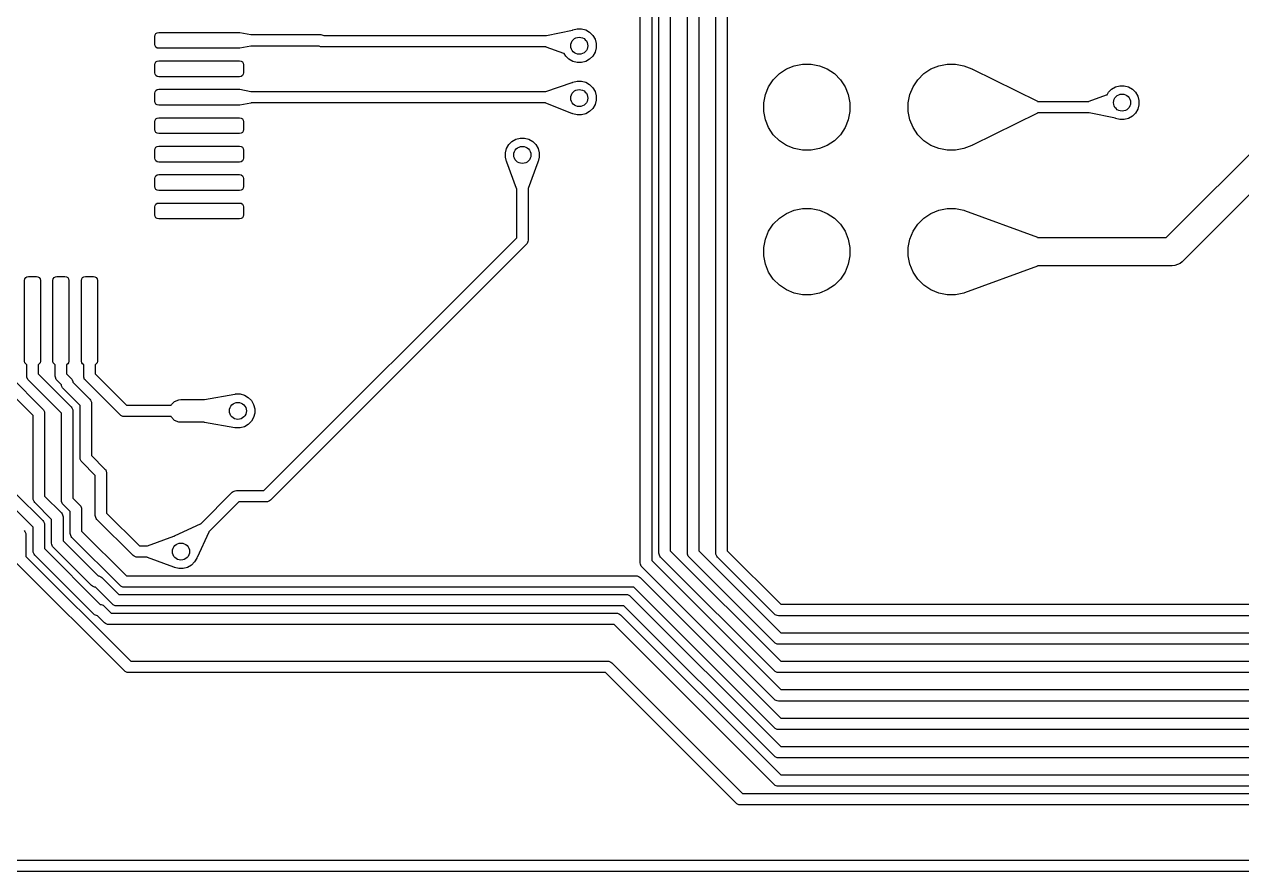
# Model space of a CAD drawing. Header units: inches. Extents: x 2.77 to 6.15, y -3.57 to -1.68.
# Drawn here: x 4.419 to 5.262, y -3.567 to -2.98 of the extents above; entities that cross this region are included whole.
import ezdxf

# ---------------------------------------------------------------- set-up
doc = ezdxf.new("R2010")
doc.units = ezdxf.units.IN
doc.header["$MEASUREMENT"] = 0
doc.layers.add('F.Cu', color=13, linetype='CONTINUOUS', true_color=0xc83434)

msp = doc.modelspace()

# ---------------------------------------------------------------- linework, layer by layer
at = {"layer": 'F.Cu', "linetype": 'CONTINUOUS'}
for p, q in [((4.90551, -2.79528), (4.90551, -3.34483)), ((4.89764, -3.34646), (4.89764, -2.79691)), ((4.87795, -3.34646), (4.87795, -2.83628)), ((4.88583, -2.83465), (4.88583, -3.34483)), ((4.86614, -2.85433), (4.86614, -3.34483)), ((4.85827, -3.34646), (4.85827, -2.85596)), ((4.84539, -3.35327), (4.84539, -2.90214)), ((4.85327, -2.90051), (4.85327, -3.35164)), ((4.50945, -2.98878), (4.50966, -2.98772)), ((4.50945, -2.99429), (4.50945, -2.98878)), ((4.50966, -2.98772), (4.51026, -2.98683)), ((4.51026, -2.98683), (4.51115, -2.98623)), ((4.51115, -2.98623), (4.5122, -2.98602)), ((4.5122, -2.98602), (4.56811, -2.98602)), ((4.56811, -2.98602), (4.56823, -2.98605)), ((4.56823, -2.98605), (4.56824, -2.98605)), ((4.56824, -2.98605), (4.56825, -2.98605)), ((4.56825, -2.98605), (4.57591, -2.98751)), ((4.57591, -2.98751), (4.57608, -2.98758)), ((4.57608, -2.98758), (4.57611, -2.9876)), ((4.57611, -2.9876), (4.62433, -2.9876)), ((4.62433, -2.9876), (4.6251, -2.98767)), ((4.6251, -2.98767), (4.62634, -2.98819)), ((4.62634, -2.98819), (4.78029, -2.98819)), ((4.78029, -2.98819), (4.78043, -2.98811)), ((4.78043, -2.98811), (4.79856, -2.9844)), ((4.79856, -2.9844), (4.79863, -2.98436)), ((4.79863, -2.98436), (4.80161, -2.98357)), ((4.80161, -2.98357), (4.80469, -2.98357)), ((4.80469, -2.98357), (4.80767, -2.98436)), ((4.80767, -2.98436), (4.81034, -2.98591)), ((4.81034, -2.98591), (4.81252, -2.98809)), ((4.81252, -2.98809), (4.81406, -2.99076)), ((4.50966, -2.99535), (4.50945, -2.99429)), ((4.51026, -2.99624), (4.50966, -2.99535)), ((4.51115, -2.99684), (4.51026, -2.99624)), ((4.5122, -2.99705), (4.51115, -2.99684)), ((4.56811, -2.99705), (4.5122, -2.99705)), ((4.56823, -2.99702), (4.56811, -2.99705)), ((4.56824, -2.99702), (4.56823, -2.99702)), ((4.57594, -2.99556), (4.56824, -2.99702)), ((4.57606, -2.99551), (4.57594, -2.99556)), ((4.5761, -2.99549), (4.57606, -2.99551)), ((4.57612, -2.99547), (4.5761, -2.99549)), ((4.62291, -2.99547), (4.57612, -2.99547)), ((4.62311, -2.99556), (4.62291, -2.99547)), ((4.62415, -2.99599), (4.62311, -2.99556)), ((4.62492, -2.99606), (4.62415, -2.99599)), ((4.78024, -2.99606), (4.62492, -2.99606)), ((4.78036, -2.99617), (4.78024, -2.99606)), ((4.79246, -3.0007), (4.78036, -2.99617)), ((4.81406, -2.99076), (4.81486, -2.99373)), ((4.81486, -2.99682), (4.81406, -2.9998)), ((4.81486, -2.99373), (4.81486, -2.99682)), ((4.50966, -3.00741), (4.51026, -3.00652)), ((4.51026, -3.00652), (4.51115, -3.00592)), ((4.51115, -3.00592), (4.5122, -3.00571)), ((4.5122, -3.00571), (4.56811, -3.00571)), ((4.56811, -3.00571), (4.56916, -3.00592)), ((4.56916, -3.00592), (4.57006, -3.00652)), ((4.57006, -3.00652), (4.57066, -3.00741)), ((4.79257, -3.00072), (4.79246, -3.0007)), ((4.79274, -3.00067), (4.79257, -3.00072)), ((4.79378, -3.00247), (4.79274, -3.00067)), ((4.79596, -3.00465), (4.79378, -3.00247)), ((4.79863, -3.00619), (4.79596, -3.00465)), ((4.80161, -3.00699), (4.79863, -3.00619)), ((4.80469, -3.00699), (4.80161, -3.00699)), ((4.80767, -3.00619), (4.80469, -3.00699)), ((4.81034, -3.00465), (4.80767, -3.00619)), ((4.81252, -3.00247), (4.81034, -3.00465)), ((4.81406, -2.9998), (4.81252, -3.00247)), ((4.50945, -3.00846), (4.50966, -3.00741)), ((4.50945, -3.01398), (4.50945, -3.00846)), ((4.50966, -3.01503), (4.50945, -3.01398)), ((4.51026, -3.01593), (4.50966, -3.01503)), ((4.57066, -3.01503), (4.57006, -3.01593)), ((4.57066, -3.00741), (4.57087, -3.00846)), ((4.57087, -3.01398), (4.57066, -3.01503)), ((4.57087, -3.00846), (4.57087, -3.01398)), ((4.93744, -3.01876), (4.9416, -3.0146)), ((4.9416, -3.0146), (4.94649, -3.01134)), ((4.94649, -3.01134), (4.95192, -3.00909)), ((4.95192, -3.00909), (4.95769, -3.00794)), ((4.95769, -3.00794), (4.96357, -3.00794)), ((4.96357, -3.00794), (4.96934, -3.00909)), ((4.96934, -3.00909), (4.97477, -3.01134)), ((4.97477, -3.01134), (4.97966, -3.0146)), ((4.97966, -3.0146), (4.98382, -3.01876)), ((5.03744, -3.01876), (5.0416, -3.0146)), ((5.0416, -3.0146), (5.04649, -3.01134)), ((5.04649, -3.01134), (5.05192, -3.00909)), ((5.05192, -3.00909), (5.05769, -3.00794)), ((5.05769, -3.00794), (5.06357, -3.00794)), ((5.06357, -3.00794), (5.06934, -3.00909)), ((5.06934, -3.00909), (5.07477, -3.01134)), ((5.07477, -3.01134), (5.07505, -3.01152)), ((5.07505, -3.01152), (5.07517, -3.01153)), ((5.07517, -3.01153), (5.12023, -3.03373)), ((4.51115, -3.01652), (4.51026, -3.01593)), ((4.5122, -3.01673), (4.51115, -3.01652)), ((4.56811, -3.01673), (4.5122, -3.01673)), ((4.56916, -3.01652), (4.56811, -3.01673)), ((4.57006, -3.01593), (4.56916, -3.01652)), ((4.77999, -3.02685), (4.79815, -3.02075)), ((4.79815, -3.02075), (4.79833, -3.02072)), ((4.79833, -3.02072), (4.79838, -3.02073)), ((4.79838, -3.02073), (4.79863, -3.02058)), ((4.79863, -3.02058), (4.80161, -3.01979)), ((4.80161, -3.01979), (4.80469, -3.01979)), ((4.80469, -3.01979), (4.80767, -3.02058)), ((4.80767, -3.02058), (4.81034, -3.02213)), ((4.81034, -3.02213), (4.81252, -3.02431)), ((4.93192, -3.02909), (4.93417, -3.02365)), ((4.93417, -3.02365), (4.93744, -3.01876)), ((4.98382, -3.01876), (4.98709, -3.02365)), ((4.98709, -3.02365), (4.98934, -3.02909)), ((5.03192, -3.02909), (5.03417, -3.02365)), ((5.03417, -3.02365), (5.03744, -3.01876)), ((5.17155, -3.02528), (5.17422, -3.02373)), ((5.17422, -3.02373), (5.1772, -3.02294)), ((5.1772, -3.02294), (5.18028, -3.02294)), ((5.18028, -3.02294), (5.18326, -3.02373)), ((5.18326, -3.02373), (5.18593, -3.02528)), ((4.50945, -3.02815), (4.50966, -3.02709)), ((4.50945, -3.03366), (4.50945, -3.02815)), ((4.50966, -3.02709), (4.51026, -3.0262)), ((4.51026, -3.0262), (4.51115, -3.0256)), ((4.51115, -3.0256), (4.5122, -3.02539)), ((4.5122, -3.02539), (4.56811, -3.02539)), ((4.56811, -3.02539), (4.56819, -3.02541)), ((4.56819, -3.02541), (4.5682, -3.02541)), ((4.5682, -3.02541), (4.576, -3.0269)), ((4.576, -3.0269), (4.57611, -3.02697)), ((4.57611, -3.02697), (4.77983, -3.02697)), ((4.77983, -3.02697), (4.77989, -3.0269)), ((4.77989, -3.0269), (4.7799, -3.02689)), ((4.7799, -3.02689), (4.77995, -3.02686)), ((4.77995, -3.02686), (4.77996, -3.02686)), ((4.77996, -3.02686), (4.77999, -3.02685)), ((4.77996, -3.02686), (4.77996, -3.02686)), ((4.81252, -3.02431), (4.81406, -3.02698)), ((4.81406, -3.02698), (4.81486, -3.02995)), ((4.81486, -3.02995), (4.81486, -3.03304)), ((4.93077, -3.03485), (4.93192, -3.02909)), ((4.98934, -3.02909), (4.99049, -3.03485)), ((5.03077, -3.03485), (5.03192, -3.02909)), ((5.15595, -3.03375), (5.16805, -3.02922)), ((5.16805, -3.02922), (5.16834, -3.02923)), ((5.16834, -3.02923), (5.16937, -3.02746)), ((5.16937, -3.02746), (5.17155, -3.02528)), ((5.18593, -3.02528), (5.18811, -3.02746)), ((5.18811, -3.02746), (5.18965, -3.03013)), ((5.18965, -3.03013), (5.19045, -3.0331)), ((5.20931, -3.12795), (5.30669, -3.03057)), ((4.50966, -3.03472), (4.50945, -3.03366)), ((4.51026, -3.03561), (4.50966, -3.03472)), ((4.51115, -3.03621), (4.51026, -3.03561)), ((4.5122, -3.03642), (4.51115, -3.03621)), ((4.56811, -3.03642), (4.5122, -3.03642)), ((4.56819, -3.0364), (4.56811, -3.03642)), ((4.5682, -3.0364), (4.56819, -3.0364)), ((4.576, -3.03491), (4.5682, -3.0364)), ((4.57614, -3.03484), (4.576, -3.03491)), ((4.7798, -3.03484), (4.57614, -3.03484)), ((4.77985, -3.03489), (4.7798, -3.03484)), ((4.78, -3.03499), (4.77985, -3.03489)), ((4.79812, -3.04221), (4.78, -3.03499)), ((4.81252, -3.03869), (4.81034, -3.04087)), ((4.81406, -3.03602), (4.81252, -3.03869)), ((4.81486, -3.03304), (4.81406, -3.03602)), ((4.93077, -3.04074), (4.93077, -3.03485)), ((4.93192, -3.0465), (4.93077, -3.04074)), ((4.99049, -3.04074), (4.98934, -3.0465)), ((4.99049, -3.03485), (4.99049, -3.04074)), ((5.03077, -3.04074), (5.03077, -3.03485)), ((5.03192, -3.0465), (5.03077, -3.04074)), ((5.12023, -3.03373), (5.12034, -3.03386)), ((5.12034, -3.03386), (5.15578, -3.03386)), ((5.15578, -3.03385), (5.15595, -3.03375)), ((5.15578, -3.03386), (5.15578, -3.03385)), ((5.18965, -3.03917), (5.18811, -3.04184)), ((5.19045, -3.03619), (5.18965, -3.03917)), ((5.19045, -3.0331), (5.19045, -3.03619)), ((4.50945, -3.04783), (4.50966, -3.04678)), ((4.50945, -3.05335), (4.50945, -3.04783)), ((4.50966, -3.04678), (4.51026, -3.04589)), ((4.51026, -3.04589), (4.51115, -3.04529)), ((4.51115, -3.04529), (4.5122, -3.04508)), ((4.5122, -3.04508), (4.56811, -3.04508)), ((4.56811, -3.04508), (4.56916, -3.04529)), ((4.56916, -3.04529), (4.57006, -3.04589)), ((4.57006, -3.04589), (4.57066, -3.04678)), ((4.57066, -3.04678), (4.57087, -3.04783)), ((4.57087, -3.04783), (4.57087, -3.05335)), ((4.7983, -3.04224), (4.79812, -3.04221)), ((4.79833, -3.04224), (4.7983, -3.04224)), ((4.79863, -3.04241), (4.79833, -3.04224)), ((4.80161, -3.04321), (4.79863, -3.04241)), ((4.80469, -3.04321), (4.80161, -3.04321)), ((4.80767, -3.04241), (4.80469, -3.04321)), ((4.81034, -3.04087), (4.80767, -3.04241)), ((4.93417, -3.05194), (4.93192, -3.0465)), ((4.98934, -3.0465), (4.98709, -3.05194)), ((5.03417, -3.05194), (5.03192, -3.0465)), ((5.12023, -3.04186), (5.07517, -3.06406)), ((5.12035, -3.04177), (5.12023, -3.04186)), ((5.12037, -3.04173), (5.12035, -3.04177)), ((5.15591, -3.04173), (5.12037, -3.04173)), ((5.15602, -3.04181), (5.15591, -3.04173)), ((5.17415, -3.04552), (5.15602, -3.04181)), ((5.17422, -3.04556), (5.17415, -3.04552)), ((5.1772, -3.04636), (5.17422, -3.04556)), ((5.17826, -3.04636), (5.1772, -3.04636)), ((5.17828, -3.04636), (5.17826, -3.04636)), ((5.1783, -3.04636), (5.17828, -3.04636)), ((5.18028, -3.04636), (5.1783, -3.04636)), ((5.18326, -3.04556), (5.18028, -3.04636)), ((5.18593, -3.04402), (5.18326, -3.04556)), ((5.18811, -3.04184), (5.18593, -3.04402)), ((5.3235, -3.04161), (5.22035, -3.14475)), ((4.50966, -3.0544), (4.50945, -3.05335)), ((4.51026, -3.0553), (4.50966, -3.0544)), ((4.51115, -3.05589), (4.51026, -3.0553)), ((4.5122, -3.0561), (4.51115, -3.05589)), ((4.56811, -3.0561), (4.5122, -3.0561)), ((4.56916, -3.05589), (4.56811, -3.0561)), ((4.57006, -3.0553), (4.56916, -3.05589)), ((4.57066, -3.0544), (4.57006, -3.0553)), ((4.57087, -3.05335), (4.57066, -3.0544)), ((4.93744, -3.05683), (4.93417, -3.05194)), ((4.9416, -3.06099), (4.93744, -3.05683)), ((4.98382, -3.05683), (4.97966, -3.06099)), ((4.98709, -3.05194), (4.98382, -3.05683)), ((5.03744, -3.05683), (5.03417, -3.05194)), ((5.0416, -3.06099), (5.03744, -3.05683)), ((4.50966, -3.06647), (4.51026, -3.06557)), ((4.51026, -3.06557), (4.51115, -3.06497)), ((4.51115, -3.06497), (4.5122, -3.06476)), ((4.5122, -3.06476), (4.56811, -3.06476)), ((4.56811, -3.06476), (4.56916, -3.06497)), ((4.56916, -3.06497), (4.57006, -3.06557)), ((4.57006, -3.06557), (4.57066, -3.06647)), ((4.75287, -3.06635), (4.75441, -3.06368)), ((4.75441, -3.06368), (4.75659, -3.0615)), ((4.75659, -3.0615), (4.75926, -3.05995)), ((4.75926, -3.05995), (4.76224, -3.05916)), ((4.76224, -3.05916), (4.76532, -3.05916)), ((4.76532, -3.05916), (4.7683, -3.05995)), ((4.7683, -3.05995), (4.77097, -3.0615)), ((4.77097, -3.0615), (4.77315, -3.06368)), ((4.77315, -3.06368), (4.77469, -3.06635)), ((4.94649, -3.06425), (4.9416, -3.06099)), ((4.95192, -3.0665), (4.94649, -3.06425)), ((4.97477, -3.06425), (4.96934, -3.0665)), ((4.97966, -3.06099), (4.97477, -3.06425)), ((5.04649, -3.06425), (5.0416, -3.06099)), ((5.05192, -3.0665), (5.04649, -3.06425)), ((5.07477, -3.06425), (5.06934, -3.0665)), ((5.07505, -3.06406), (5.07477, -3.06425)), ((5.07517, -3.06406), (5.07505, -3.06406)), ((4.50945, -3.06752), (4.50966, -3.06647)), ((4.50945, -3.07303), (4.50945, -3.06752)), ((4.50966, -3.07409), (4.50945, -3.07303)), ((4.51026, -3.07498), (4.50966, -3.07409)), ((4.57066, -3.07409), (4.57006, -3.07498)), ((4.57066, -3.06647), (4.57087, -3.06752)), ((4.57087, -3.07303), (4.57066, -3.07409)), ((4.57087, -3.06752), (4.57087, -3.07303)), ((4.75207, -3.06932), (4.75287, -3.06635)), ((4.75207, -3.07241), (4.75207, -3.06932)), ((4.75287, -3.07539), (4.75207, -3.07241)), ((4.77469, -3.06635), (4.77549, -3.06932)), ((4.77549, -3.07241), (4.77469, -3.07539)), ((4.77549, -3.06932), (4.77549, -3.07241)), ((4.95769, -3.06765), (4.95192, -3.0665)), ((4.96357, -3.06765), (4.95769, -3.06765)), ((4.96934, -3.0665), (4.96357, -3.06765)), ((5.05769, -3.06765), (5.05192, -3.0665)), ((5.06357, -3.06765), (5.05769, -3.06765)), ((5.06934, -3.0665), (5.06357, -3.06765)), ((4.51115, -3.07558), (4.51026, -3.07498)), ((4.5122, -3.07579), (4.51115, -3.07558)), ((4.56811, -3.07579), (4.5122, -3.07579)), ((4.56916, -3.07558), (4.56811, -3.07579)), ((4.57006, -3.07498), (4.56916, -3.07558)), ((4.75302, -3.07566), (4.75287, -3.07539)), ((4.75302, -3.07571), (4.75302, -3.07566)), ((4.75305, -3.07588), (4.75302, -3.07571)), ((4.75971, -3.09404), (4.75305, -3.07588)), ((4.77451, -3.07588), (4.76786, -3.094)), ((4.77454, -3.07571), (4.77451, -3.07588)), ((4.77469, -3.07539), (4.77454, -3.07565)), ((4.77454, -3.07565), (4.77454, -3.07571)), ((4.50945, -3.0872), (4.50966, -3.08615)), ((4.50945, -3.09272), (4.50945, -3.0872)), ((4.50966, -3.08615), (4.51026, -3.08526)), ((4.51026, -3.08526), (4.51115, -3.08466)), ((4.51115, -3.08466), (4.5122, -3.08445)), ((4.5122, -3.08445), (4.56811, -3.08445)), ((4.56811, -3.08445), (4.56916, -3.08466)), ((4.56916, -3.08466), (4.57006, -3.08526)), ((4.57006, -3.08526), (4.57066, -3.08615)), ((4.57066, -3.08615), (4.57087, -3.0872)), ((4.57087, -3.0872), (4.57087, -3.09272)), ((4.50966, -3.09377), (4.50945, -3.09272)), ((4.51026, -3.09467), (4.50966, -3.09377)), ((4.51115, -3.09526), (4.51026, -3.09467)), ((4.5122, -3.09547), (4.51115, -3.09526)), ((4.56811, -3.09547), (4.5122, -3.09547)), ((4.56916, -3.09526), (4.56811, -3.09547)), ((4.57006, -3.09467), (4.56916, -3.09526)), ((4.57066, -3.09377), (4.57006, -3.09467)), ((4.57087, -3.09272), (4.57066, -3.09377)), ((4.75972, -3.09406), (4.75971, -3.09404)), ((4.75973, -3.09406), (4.75972, -3.09406)), ((4.75972, -3.09406), (4.75972, -3.09406)), ((4.75976, -3.09413), (4.75973, -3.09406)), ((4.75984, -3.0942), (4.75976, -3.09413)), ((4.75976, -3.09413), (4.75976, -3.09413)), ((4.75984, -3.12829), (4.75984, -3.0942)), ((4.76777, -3.09415), (4.76772, -3.09421)), ((4.76772, -3.09421), (4.76772, -3.12992)), ((4.76786, -3.094), (4.76777, -3.09415)), ((4.50945, -3.10689), (4.50966, -3.10584)), ((4.50945, -3.1124), (4.50945, -3.10689)), ((4.50966, -3.10584), (4.51026, -3.10494)), ((4.51026, -3.10494), (4.51115, -3.10434)), ((4.51115, -3.10434), (4.5122, -3.10413)), ((4.5122, -3.10413), (4.56811, -3.10413)), ((4.56811, -3.10413), (4.56916, -3.10434)), ((4.56916, -3.10434), (4.57006, -3.10494)), ((4.57006, -3.10494), (4.57066, -3.10584)), ((4.57066, -3.10584), (4.57087, -3.10689)), ((4.57087, -3.10689), (4.57087, -3.1124)), ((4.95192, -3.10909), (4.95769, -3.10794)), ((4.95769, -3.10794), (4.96357, -3.10794)), ((4.96357, -3.10794), (4.96934, -3.10909)), ((5.05192, -3.10909), (5.05769, -3.10794)), ((5.05769, -3.10794), (5.06357, -3.10794)), ((5.06357, -3.10794), (5.06934, -3.10909)), ((4.50966, -3.11346), (4.50945, -3.1124)), ((4.51026, -3.11435), (4.50966, -3.11346)), ((4.51115, -3.11495), (4.51026, -3.11435)), ((4.5122, -3.11516), (4.51115, -3.11495)), ((4.56811, -3.11516), (4.5122, -3.11516)), ((4.56916, -3.11495), (4.56811, -3.11516)), ((4.57006, -3.11435), (4.56916, -3.11495)), ((4.57066, -3.11346), (4.57006, -3.11435)), ((4.57087, -3.1124), (4.57066, -3.11346)), ((4.93744, -3.11876), (4.9416, -3.1146)), ((4.9416, -3.1146), (4.94649, -3.11134)), ((4.94649, -3.11134), (4.95192, -3.10909)), ((4.96934, -3.10909), (4.97477, -3.11134)), ((4.97477, -3.11134), (4.97966, -3.1146)), ((4.97966, -3.1146), (4.98382, -3.11876)), ((5.03744, -3.11876), (5.0416, -3.1146)), ((5.0416, -3.1146), (5.04649, -3.11134)), ((5.04649, -3.11134), (5.05192, -3.10909)), ((5.06934, -3.10909), (5.06973, -3.10925)), ((5.06973, -3.10925), (5.06977, -3.10925)), ((5.06977, -3.10925), (5.06979, -3.10926)), ((5.06979, -3.10926), (5.12018, -3.12784)), ((4.93192, -3.12909), (4.93417, -3.12365)), ((4.93417, -3.12365), (4.93744, -3.11876)), ((4.98382, -3.11876), (4.98709, -3.12365)), ((4.98709, -3.12365), (4.98934, -3.12909)), ((5.03192, -3.12909), (5.03417, -3.12365)), ((5.03417, -3.12365), (5.03744, -3.11876)), ((4.58498, -3.30315), (4.75984, -3.12829)), ((4.76656, -3.13271), (4.5894, -3.30987)), ((4.76705, -3.13211), (4.76656, -3.13271)), ((4.76764, -3.13069), (4.76705, -3.13211)), ((4.76772, -3.12992), (4.76764, -3.13069)), ((4.93077, -3.13485), (4.93192, -3.12909)), ((4.98934, -3.12909), (4.99049, -3.13485)), ((5.03077, -3.13485), (5.03192, -3.12909)), ((5.12018, -3.12784), (5.1203, -3.12795)), ((5.1203, -3.12795), (5.20931, -3.12795)), ((4.93077, -3.14074), (4.93077, -3.13485)), ((4.93192, -3.1465), (4.93077, -3.14074)), ((4.99049, -3.14074), (4.98934, -3.1465)), ((4.99049, -3.13485), (4.99049, -3.14074)), ((5.03077, -3.14074), (5.03077, -3.13485)), ((5.03192, -3.1465), (5.03077, -3.14074)), ((4.93417, -3.15194), (4.93192, -3.1465)), ((4.98934, -3.1465), (4.98709, -3.15194)), ((5.03417, -3.15194), (5.03192, -3.1465)), ((5.12018, -3.14775), (5.06979, -3.16634)), ((5.12035, -3.14764), (5.12018, -3.14775)), ((5.21339, -3.14764), (5.12035, -3.14764)), ((5.12035, -3.14764), (5.12035, -3.14764)), ((5.21531, -3.14745), (5.21339, -3.14764)), ((5.21885, -3.14598), (5.21531, -3.14745)), ((5.22035, -3.14475), (5.21885, -3.14598)), ((5.21885, -3.14598), (5.21885, -3.14598)), ((4.41929, -3.15768), (4.4195, -3.15662)), ((4.41929, -3.21358), (4.41929, -3.15768)), ((4.4195, -3.15662), (4.4201, -3.15573)), ((4.4201, -3.15573), (4.42099, -3.15513)), ((4.42099, -3.15513), (4.42205, -3.15492)), ((4.42205, -3.15492), (4.42756, -3.15492)), ((4.42756, -3.15492), (4.42861, -3.15513)), ((4.42861, -3.15513), (4.42951, -3.15573)), ((4.42951, -3.15573), (4.43011, -3.15662)), ((4.43011, -3.15662), (4.43031, -3.15768)), ((4.43031, -3.15768), (4.43031, -3.21358)), ((4.43898, -3.15768), (4.43919, -3.15662)), ((4.43898, -3.21358), (4.43898, -3.15768)), ((4.43919, -3.15662), (4.43978, -3.15573)), ((4.43978, -3.15573), (4.44068, -3.15513)), ((4.44068, -3.15513), (4.44173, -3.15492)), ((4.44173, -3.15492), (4.44724, -3.15492)), ((4.44724, -3.15492), (4.4483, -3.15513)), ((4.4483, -3.15513), (4.44919, -3.15573)), ((4.44919, -3.15573), (4.44979, -3.15662)), ((4.44979, -3.15662), (4.45, -3.15768)), ((4.45, -3.15768), (4.45, -3.21358)), ((4.45866, -3.15768), (4.45887, -3.15662)), ((4.45866, -3.21358), (4.45866, -3.15768)), ((4.45887, -3.15662), (4.45947, -3.15573)), ((4.45947, -3.15573), (4.46036, -3.15513)), ((4.46036, -3.15513), (4.46142, -3.15492)), ((4.46142, -3.15492), (4.46693, -3.15492)), ((4.46693, -3.15492), (4.46798, -3.15513)), ((4.46798, -3.15513), (4.46888, -3.15573)), ((4.46888, -3.15573), (4.46948, -3.15662)), ((4.46948, -3.15662), (4.46969, -3.15768)), ((4.46969, -3.15768), (4.46969, -3.21358)), ((4.93744, -3.15683), (4.93417, -3.15194)), ((4.9416, -3.16099), (4.93744, -3.15683)), ((4.98382, -3.15683), (4.97966, -3.16099)), ((4.98709, -3.15194), (4.98382, -3.15683)), ((5.03744, -3.15683), (5.03417, -3.15194)), ((5.0416, -3.16099), (5.03744, -3.15683)), ((4.94649, -3.16425), (4.9416, -3.16099)), ((4.95192, -3.1665), (4.94649, -3.16425)), ((4.95769, -3.16765), (4.95192, -3.1665)), ((4.96934, -3.1665), (4.96357, -3.16765)), ((4.97477, -3.16425), (4.96934, -3.1665)), ((4.97966, -3.16099), (4.97477, -3.16425)), ((5.04649, -3.16425), (5.0416, -3.16099)), ((5.05192, -3.1665), (5.04649, -3.16425)), ((5.05769, -3.16765), (5.05192, -3.1665)), ((5.06934, -3.1665), (5.06357, -3.16765)), ((5.06975, -3.16633), (5.06934, -3.1665)), ((5.06979, -3.16634), (5.06975, -3.16633)), ((4.96357, -3.16765), (4.95769, -3.16765)), ((5.06357, -3.16765), (5.05769, -3.16765)), ((4.4195, -3.21464), (4.41929, -3.21358)), ((4.4201, -3.21553), (4.4195, -3.21464)), ((4.42087, -3.21604), (4.4201, -3.21553)), ((4.42087, -3.22402), (4.42087, -3.21604)), ((4.42951, -3.21553), (4.42874, -3.21604)), ((4.42874, -3.21604), (4.42874, -3.22238)), ((4.43011, -3.21464), (4.42951, -3.21553)), ((4.43031, -3.21358), (4.43011, -3.21464)), ((4.43919, -3.21464), (4.43898, -3.21358)), ((4.43978, -3.21553), (4.43919, -3.21464)), ((4.44055, -3.21604), (4.43978, -3.21553)), ((4.44055, -3.22402), (4.44055, -3.21604)), ((4.44919, -3.21553), (4.44843, -3.21604)), ((4.44843, -3.21604), (4.44843, -3.22238)), ((4.44979, -3.21464), (4.44919, -3.21553)), ((4.45, -3.21358), (4.44979, -3.21464)), ((4.45887, -3.21464), (4.45866, -3.21358)), ((4.45947, -3.21553), (4.45887, -3.21464)), ((4.46024, -3.21604), (4.45947, -3.21553)), ((4.46024, -3.22402), (4.46024, -3.21604)), ((4.46888, -3.21553), (4.46811, -3.21604)), ((4.46811, -3.21604), (4.46811, -3.22238)), ((4.46948, -3.21464), (4.46888, -3.21553)), ((4.46969, -3.21358), (4.46948, -3.21464)), ((4.40906, -3.22386), (4.43192, -3.24673)), ((4.42094, -3.22478), (4.42087, -3.22402)), ((4.42153, -3.2262), (4.42094, -3.22478)), ((4.42874, -3.22238), (4.4516, -3.24525)), ((4.44063, -3.22478), (4.44055, -3.22402)), ((4.44121, -3.2262), (4.44063, -3.22478)), ((4.44843, -3.22238), (4.4516, -3.22556)), ((4.4516, -3.22556), (4.45209, -3.22616)), ((4.46031, -3.22478), (4.46024, -3.22402)), ((4.4609, -3.2262), (4.46031, -3.22478)), ((4.46811, -3.22238), (4.48982, -3.24409)), ((4.4252, -3.25114), (4.40233, -3.22828)), ((4.42202, -3.2268), (4.42153, -3.2262)), ((4.44488, -3.24966), (4.42202, -3.2268)), ((4.4417, -3.2268), (4.44121, -3.2262)), ((4.4449, -3.22999), (4.4417, -3.2268)), ((4.44496, -3.23059), (4.4449, -3.22999)), ((4.44555, -3.23201), (4.44496, -3.23059)), ((4.44604, -3.23261), (4.44555, -3.23201)), ((4.45776, -3.24433), (4.44604, -3.23261)), ((4.45209, -3.22616), (4.45225, -3.22655)), ((4.45225, -3.22655), (4.45268, -3.22758)), ((4.45268, -3.22758), (4.45274, -3.22818)), ((4.45274, -3.22818), (4.46448, -3.23991)), ((4.46139, -3.2268), (4.4609, -3.2262)), ((4.48541, -3.25082), (4.46139, -3.2268)), ((4.46448, -3.23991), (4.46497, -3.24051)), ((4.46497, -3.24051), (4.46555, -3.24193)), ((4.46555, -3.24193), (4.46563, -3.2427)), ((4.46563, -3.2427), (4.46563, -3.27896)), ((4.52101, -3.24366), (4.52318, -3.24148)), ((4.52318, -3.24148), (4.52602, -3.24031)), ((4.52602, -3.24031), (4.52756, -3.24016)), ((4.52756, -3.24016), (4.54366, -3.24016)), ((4.54366, -3.24016), (4.54379, -3.24009)), ((4.54379, -3.24009), (4.56492, -3.2364)), ((4.56492, -3.2364), (4.56501, -3.23642)), ((4.56501, -3.23642), (4.56539, -3.23632)), ((4.56539, -3.23632), (4.56847, -3.23632)), ((4.56847, -3.23632), (4.57145, -3.23712)), ((4.57145, -3.23712), (4.57412, -3.23866)), ((4.57412, -3.23866), (4.5763, -3.24084)), ((4.5763, -3.24084), (4.57784, -3.24351)), ((4.4252, -3.30857), (4.4252, -3.25114)), ((4.43192, -3.24673), (4.43241, -3.24732)), ((4.43241, -3.24732), (4.43258, -3.24774)), ((4.43258, -3.24774), (4.433, -3.24874)), ((4.433, -3.24874), (4.43307, -3.24951)), ((4.43307, -3.24951), (4.43307, -3.30693)), ((4.44488, -3.31004), (4.44488, -3.24966)), ((4.4516, -3.24525), (4.45209, -3.24584)), ((4.45209, -3.24584), (4.45209, -3.24584)), ((4.45209, -3.24584), (4.45268, -3.24726)), ((4.45268, -3.24726), (4.45276, -3.24803)), ((4.45276, -3.24803), (4.45276, -3.30841)), ((4.45776, -3.28059), (4.45776, -3.24433)), ((4.486, -3.2513), (4.48541, -3.25082)), ((4.48642, -3.25148), (4.486, -3.2513)), ((4.48982, -3.24409), (4.52083, -3.24409)), ((4.52083, -3.24409), (4.52101, -3.24366)), ((4.57784, -3.24351), (4.57864, -3.24649)), ((4.57864, -3.24957), (4.57784, -3.25255)), ((4.57864, -3.24649), (4.57864, -3.24957)), ((4.48742, -3.25189), (4.48642, -3.25148)), ((4.48819, -3.25197), (4.48742, -3.25189)), ((4.52083, -3.25197), (4.48819, -3.25197)), ((4.52101, -3.25241), (4.52083, -3.25197)), ((4.52318, -3.25458), (4.52101, -3.25241)), ((4.52602, -3.25575), (4.52318, -3.25458)), ((4.52756, -3.25591), (4.52602, -3.25575)), ((4.54368, -3.25591), (4.52756, -3.25591)), ((4.54379, -3.25597), (4.54368, -3.25591)), ((4.56492, -3.25966), (4.54379, -3.25597)), ((4.56493, -3.25966), (4.56492, -3.25966)), ((4.56501, -3.25964), (4.56493, -3.25966)), ((4.56539, -3.25974), (4.56501, -3.25964)), ((4.56847, -3.25974), (4.56539, -3.25974)), ((4.57145, -3.25894), (4.56847, -3.25974)), ((4.57412, -3.2574), (4.57145, -3.25894)), ((4.5763, -3.25522), (4.57412, -3.2574)), ((4.57784, -3.25255), (4.5763, -3.25522)), ((4.45783, -3.28136), (4.45776, -3.28059)), ((4.45842, -3.28278), (4.45783, -3.28136)), ((4.45891, -3.28337), (4.45842, -3.28278)), ((4.46824, -3.29271), (4.45891, -3.28337)), ((4.46563, -3.27896), (4.47497, -3.2883)), ((4.46824, -3.32033), (4.46824, -3.29271)), ((4.47497, -3.2883), (4.47545, -3.28889)), ((4.47545, -3.28889), (4.4759, -3.28996)), ((4.4759, -3.28996), (4.47604, -3.29031)), ((4.47604, -3.29031), (4.47612, -3.29108)), ((4.47612, -3.29108), (4.47612, -3.3187)), ((4.4252, -3.3284), (4.40666, -3.30987)), ((4.41339, -3.30546), (4.43192, -3.32399)), ((4.42527, -3.30933), (4.4252, -3.30857)), ((4.42586, -3.31075), (4.42527, -3.30933)), ((4.43307, -3.30693), (4.44479, -3.31866)), ((4.44496, -3.31081), (4.44488, -3.31004)), ((4.45276, -3.30841), (4.45767, -3.31332)), ((4.54128, -3.32611), (4.56308, -3.3043)), ((4.56308, -3.3043), (4.56368, -3.30381)), ((4.56368, -3.30381), (4.5651, -3.30323)), ((4.5651, -3.30323), (4.56587, -3.30315)), ((4.56587, -3.30315), (4.58498, -3.30315)), ((4.5888, -3.31036), (4.58738, -3.31095)), ((4.5894, -3.30987), (4.5888, -3.31036)), ((4.42635, -3.31135), (4.42586, -3.31075)), ((4.43807, -3.32307), (4.42635, -3.31135)), ((4.44479, -3.31866), (4.44528, -3.31925)), ((4.44555, -3.31223), (4.44496, -3.31081)), ((4.44604, -3.31283), (4.44555, -3.31223)), ((4.45094, -3.31774), (4.44604, -3.31283)), ((4.45094, -3.33283), (4.45094, -3.31774)), ((4.45767, -3.31332), (4.45816, -3.31392)), ((4.45816, -3.31392), (4.45874, -3.31534)), ((4.45874, -3.31534), (4.45882, -3.31611)), ((4.45882, -3.31611), (4.45882, -3.3312)), ((4.47612, -3.3187), (4.49887, -3.34146)), ((4.5675, -3.31102), (4.54688, -3.33164)), ((4.58661, -3.31102), (4.5675, -3.31102)), ((4.58738, -3.31095), (4.58661, -3.31102)), ((4.43192, -3.32399), (4.43241, -3.32458)), ((4.43241, -3.32458), (4.433, -3.326)), ((4.433, -3.326), (4.43307, -3.32677)), ((4.43307, -3.32677), (4.43307, -3.34335)), ((4.43807, -3.33965), (4.43807, -3.32307)), ((4.44528, -3.31925), (4.44587, -3.32067)), ((4.44587, -3.32067), (4.44594, -3.32144)), ((4.44594, -3.32144), (4.44594, -3.33801)), ((4.46832, -3.3211), (4.46824, -3.32033)), ((4.46891, -3.32252), (4.46832, -3.3211)), ((4.4694, -3.32312), (4.46891, -3.32252)), ((4.49446, -3.34818), (4.4694, -3.32312)), ((4.52344, -3.3343), (4.54112, -3.32611)), ((4.54112, -3.32611), (4.54128, -3.32611)), ((4.41904, -3.3308), (4.41953, -3.3314)), ((4.41953, -3.3314), (4.42012, -3.33281)), ((4.42012, -3.33281), (4.4202, -3.33358)), ((4.4202, -3.33358), (4.4202, -3.34868)), ((4.4252, -3.34498), (4.4252, -3.3284)), ((4.45102, -3.3336), (4.45094, -3.33283)), ((4.45161, -3.33502), (4.45102, -3.3336)), ((4.4521, -3.33562), (4.45161, -3.33502)), ((4.48541, -3.36893), (4.4521, -3.33562)), ((4.45882, -3.3312), (4.48982, -3.3622)), ((4.50434, -3.34135), (4.52263, -3.33463)), ((4.52263, -3.33463), (4.52277, -3.33464)), ((4.52277, -3.33464), (4.52304, -3.33448)), ((4.52304, -3.33448), (4.52333, -3.3344)), ((4.52333, -3.3344), (4.52344, -3.3343)), ((4.54684, -3.33184), (4.53865, -3.34952)), ((4.54688, -3.33164), (4.54684, -3.33184)), ((4.54688, -3.33164), (4.54688, -3.33164)), ((4.43307, -3.34335), (4.47163, -3.38191)), ((4.43815, -3.34041), (4.43807, -3.33965)), ((4.43873, -3.34183), (4.43815, -3.34041)), ((4.43922, -3.34243), (4.43873, -3.34183)), ((4.46572, -3.36893), (4.43922, -3.34243)), ((4.44594, -3.33801), (4.47015, -3.36222)), ((4.49887, -3.34146), (4.50417, -3.34146)), ((4.50417, -3.34145), (4.50434, -3.34135)), ((4.50417, -3.34146), (4.50417, -3.34145)), ((4.4202, -3.34868), (4.49278, -3.42126)), ((4.42527, -3.34575), (4.4252, -3.34498)), ((4.42586, -3.34717), (4.42527, -3.34575)), ((4.42635, -3.34776), (4.42586, -3.34717)), ((4.4672, -3.38861), (4.42635, -3.34776)), ((4.49505, -3.34867), (4.49446, -3.34818)), ((4.49647, -3.34926), (4.49505, -3.34867)), ((4.49724, -3.34933), (4.49647, -3.34926)), ((4.50422, -3.34933), (4.49724, -3.34933)), ((4.50434, -3.34944), (4.50422, -3.34933)), ((4.52263, -3.35615), (4.50434, -3.34944)), ((4.53847, -3.34991), (4.53693, -3.35258)), ((4.53855, -3.34961), (4.53847, -3.34991)), ((4.53865, -3.34952), (4.53855, -3.34961)), ((4.85327, -3.35164), (4.94258, -3.44094)), ((4.85834, -3.34722), (4.85827, -3.34646)), ((4.85893, -3.34864), (4.85834, -3.34722)), ((4.85942, -3.34924), (4.85893, -3.34864)), ((4.93816, -3.42798), (4.85942, -3.34924)), ((4.86614, -3.34483), (4.94258, -3.42126)), ((4.87803, -3.34722), (4.87795, -3.34646)), ((4.87862, -3.34864), (4.87803, -3.34722)), ((4.87911, -3.34924), (4.87862, -3.34864)), ((4.93816, -3.4083), (4.87911, -3.34924)), ((4.88583, -3.34483), (4.94258, -3.40157)), ((4.89771, -3.34722), (4.89764, -3.34646)), ((4.8983, -3.34864), (4.89771, -3.34722)), ((4.89879, -3.34924), (4.8983, -3.34864)), ((4.93816, -3.38861), (4.89879, -3.34924)), ((4.90551, -3.34483), (4.94258, -3.38189)), ((4.48836, -3.42798), (4.41348, -3.35309)), ((4.52277, -3.35615), (4.52263, -3.35615)), ((4.52304, -3.35631), (4.52277, -3.35615)), ((4.52602, -3.3571), (4.52304, -3.35631)), ((4.5291, -3.3571), (4.52602, -3.3571)), ((4.53208, -3.35631), (4.5291, -3.3571)), ((4.53475, -3.35476), (4.53208, -3.35631)), ((4.53693, -3.35258), (4.53475, -3.35476)), ((4.84547, -3.35404), (4.84539, -3.35327)), ((4.84606, -3.35546), (4.84547, -3.35404)), ((4.84655, -3.35605), (4.84606, -3.35546)), ((4.93816, -3.44767), (4.84655, -3.35605)), ((4.46632, -3.36942), (4.46572, -3.36893)), ((4.47015, -3.36222), (4.47075, -3.36228)), ((4.47075, -3.36228), (4.47217, -3.36287)), ((4.47217, -3.36287), (4.47277, -3.36336)), ((4.47277, -3.36336), (4.48449, -3.37508)), ((4.486, -3.36942), (4.48541, -3.36893)), ((4.48982, -3.3622), (4.84252, -3.3622)), ((4.84252, -3.3622), (4.84329, -3.36228)), ((4.84329, -3.36228), (4.84471, -3.36287)), ((4.84471, -3.36287), (4.8453, -3.36336)), ((4.8453, -3.36336), (4.94258, -3.46063)), ((4.46774, -3.37), (4.46632, -3.36942)), ((4.46833, -3.37006), (4.46774, -3.37)), ((4.48007, -3.3818), (4.46833, -3.37006)), ((4.48449, -3.37508), (4.83571, -3.37508)), ((4.48742, -3.37), (4.486, -3.36942)), ((4.48819, -3.37008), (4.48742, -3.37)), ((4.84089, -3.37008), (4.48819, -3.37008)), ((4.83571, -3.37508), (4.83648, -3.37515)), ((4.83648, -3.37515), (4.8379, -3.37574)), ((4.8379, -3.37574), (4.83849, -3.37623)), ((4.83849, -3.37623), (4.94258, -3.48031)), ((4.93816, -3.46735), (4.84089, -3.37008)), ((4.47163, -3.38191), (4.47223, -3.38197)), ((4.47223, -3.38197), (4.47365, -3.38255)), ((4.47365, -3.38255), (4.47424, -3.38304)), ((4.47424, -3.38304), (4.47915, -3.38795)), ((4.48067, -3.38229), (4.48007, -3.3818)), ((4.48209, -3.38288), (4.48067, -3.38229)), ((4.48286, -3.38295), (4.48209, -3.38288)), ((4.83408, -3.38295), (4.48286, -3.38295)), ((4.93816, -3.48704), (4.83408, -3.38295)), ((4.94258, -3.38189), (5.45113, -3.38189)), ((4.4678, -3.3891), (4.4672, -3.38861)), ((4.46921, -3.38969), (4.4678, -3.3891)), ((4.46981, -3.38975), (4.46921, -3.38969)), ((4.47474, -3.39467), (4.46981, -3.38975)), ((4.47915, -3.38795), (4.8289, -3.38795)), ((4.8289, -3.38795), (4.82967, -3.38803)), ((4.82967, -3.38803), (4.83108, -3.38862)), ((4.83108, -3.38862), (4.83168, -3.38911)), ((4.83168, -3.38911), (4.94258, -3.5)), ((4.93876, -3.3891), (4.93816, -3.38861)), ((4.94018, -3.38969), (4.93876, -3.3891)), ((4.94094, -3.38976), (4.94018, -3.38969)), ((5.45276, -3.38976), (4.94094, -3.38976)), ((4.47534, -3.39516), (4.47474, -3.39467)), ((4.47676, -3.39575), (4.47534, -3.39516)), ((4.47752, -3.39583), (4.47676, -3.39575)), ((4.82727, -3.39583), (4.47752, -3.39583)), ((4.93816, -3.50672), (4.82727, -3.39583)), ((4.94258, -3.40157), (5.45113, -3.40157)), ((4.93876, -3.40879), (4.93816, -3.4083)), ((4.93917, -3.40896), (4.93876, -3.40879)), ((4.94018, -3.40937), (4.93917, -3.40896)), ((4.94094, -3.40945), (4.94018, -3.40937)), ((5.45276, -3.40945), (4.94094, -3.40945)), ((4.48896, -3.42847), (4.48836, -3.42798)), ((4.49278, -3.42126), (4.82283, -3.42126)), ((4.82283, -3.42126), (4.8236, -3.42134)), ((4.8236, -3.42134), (4.82502, -3.42192)), ((4.82502, -3.42192), (4.82562, -3.42241)), ((4.82562, -3.42241), (4.91608, -3.51287)), ((4.93876, -3.42847), (4.93816, -3.42798)), ((4.94258, -3.42126), (5.45113, -3.42126)), ((4.48937, -3.42864), (4.48896, -3.42847)), ((4.49038, -3.42906), (4.48937, -3.42864)), ((4.49115, -3.42913), (4.49038, -3.42906)), ((4.8212, -3.42913), (4.49115, -3.42913)), ((4.91166, -3.51959), (4.8212, -3.42913)), ((4.94018, -3.42906), (4.93876, -3.42847)), ((4.94094, -3.42913), (4.94018, -3.42906)), ((5.45276, -3.42913), (4.94094, -3.42913)), ((4.94258, -3.44094), (5.45113, -3.44094)), ((4.93876, -3.44816), (4.93816, -3.44767)), ((4.94018, -3.44874), (4.93876, -3.44816)), ((4.94094, -3.44882), (4.94018, -3.44874)), ((5.45276, -3.44882), (4.94094, -3.44882)), ((4.94258, -3.46063), (5.45113, -3.46063)), ((4.93876, -3.46784), (4.93816, -3.46735)), ((4.94018, -3.46843), (4.93876, -3.46784)), ((4.94094, -3.4685), (4.94018, -3.46843)), ((5.45276, -3.4685), (4.94094, -3.4685)), ((4.93876, -3.48753), (4.93816, -3.48704)), ((4.94258, -3.48031), (5.45113, -3.48031)), ((4.94018, -3.48811), (4.93876, -3.48753)), ((4.94094, -3.48819), (4.94018, -3.48811)), ((5.45276, -3.48819), (4.94094, -3.48819)), ((4.94258, -3.5), (5.58892, -3.5)), ((4.93876, -3.50721), (4.93816, -3.50672)), ((4.94018, -3.5078), (4.93876, -3.50721)), ((4.94094, -3.50787), (4.94018, -3.5078)), ((5.59055, -3.50787), (4.94094, -3.50787)), ((4.91226, -3.52008), (4.91166, -3.51959)), ((4.91368, -3.52067), (4.91226, -3.52008)), ((4.91445, -3.52075), (4.91368, -3.52067)), ((5.59736, -3.52075), (4.91445, -3.52075)), ((4.91608, -3.51287), (5.59573, -3.51287)), ((3.15124, -3.55906), (5.58892, -3.55906)), ((5.59055, -3.56693), (3.14961, -3.56693))]:
    msp.add_line(p, q, dxfattribs=at)
at = {"layer": 'F.Cu'}
for centre in [(4.80315, -2.99528), (4.80315, -3.0315), (5.17874, -3.03465), (4.76378, -3.07087), (4.56693, -3.24803), (4.52756, -3.34539)]:
    msp.add_circle(centre, 0.00591, dxfattribs=at)

doc.saveas('drawing.dxf')
